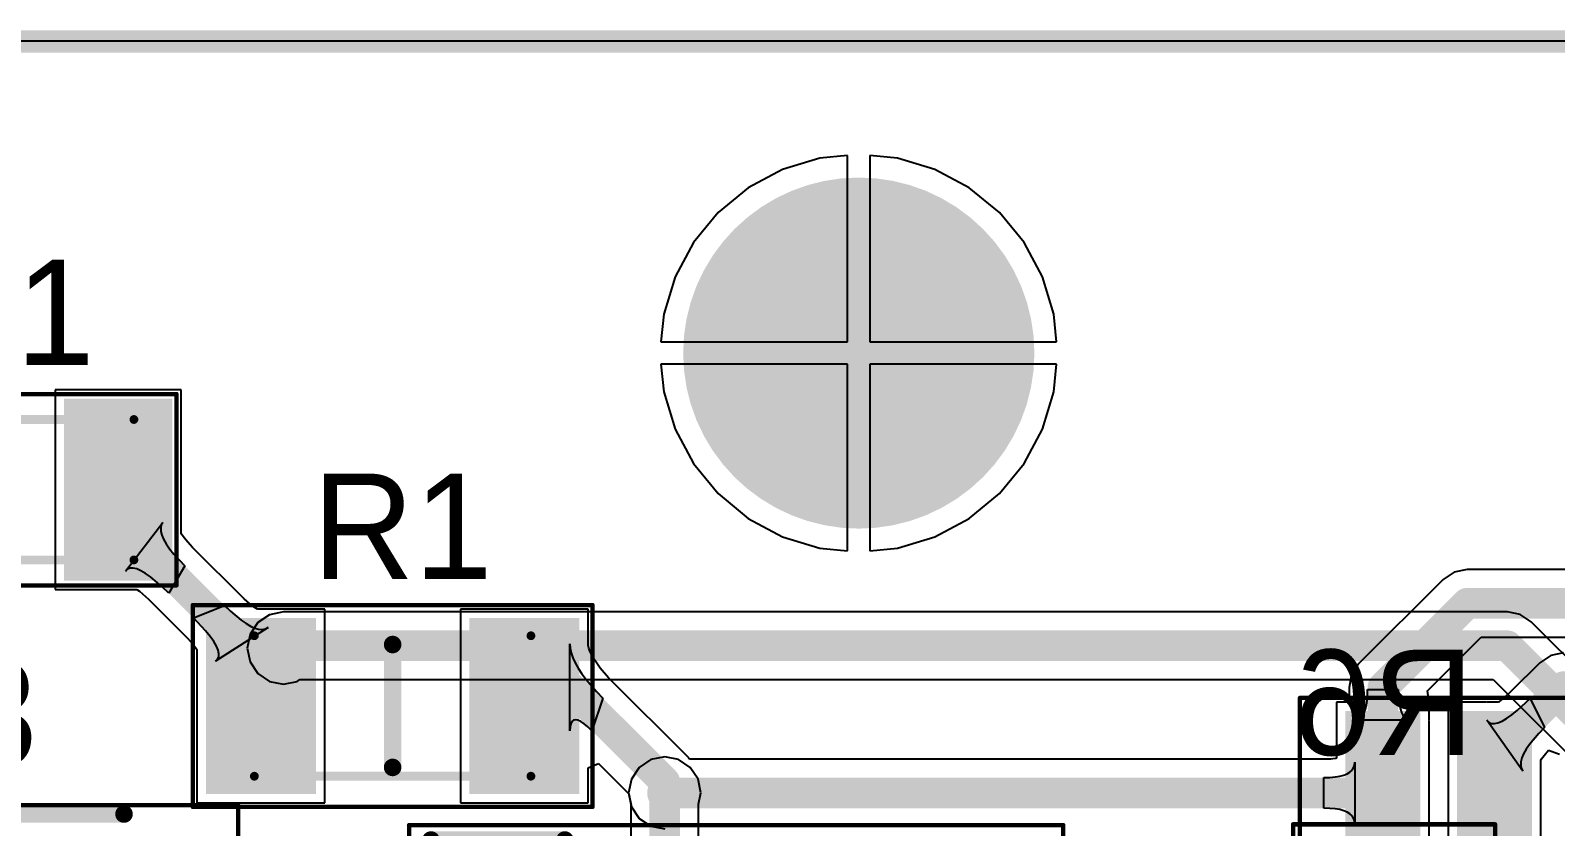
# Model space of a CAD drawing. Header units: millimetres. Extents: x 0.26 to 7.33, y 1.06 to 4.59.
# Drawn here: x 2.433 to 3.116, y 4.234 to 4.591 of the extents above; entities that cross this region are included whole.
import ezdxf

# ---------------------------------------------------------------- set-up
doc = ezdxf.new("R2010")
doc.units = ezdxf.units.MM
doc.header["$MEASUREMENT"] = 0
for name, color, linetype in [('BottomLayer', 5, 'Continuous'), ('BottomOverlay', 54, 'Continuous'), ('BottomPaste', 16, 'Continuous'), ('BottomSolder', 6, 'Continuous'), ('Mechanical15', 56, 'Continuous'), ('Mechanical16', 56, 'Continuous'), ('Mechanical20', 56, 'Continuous'), ('MultiLayer', 9, 'Continuous'), ('PadHoleLayer', 156, 'Continuous'), ('TopLayer', 1, 'Continuous'), ('TopOverlay', 2, 'Continuous'), ('TopPaste', 8, 'Continuous'), ('TopSolder', 216, 'Continuous'), ('ViaHoleLayer', 16, 'Continuous')]:
    doc.layers.add(name, color=color, linetype=linetype)

# ---------------------------------------------------------------- blocks, each defined once
blk = doc.blocks.new('LEDC3216X120NYEL_59')
at = {"layer": 'Mechanical15', "const_width": 0.00394}
for points in [[(-0.06299, 0.0315), (0.06299, 0.0315)], [(-0.06299, -0.0315), (-0.06299, 0.0315)], [(-0.06299, 0.01051), (-0.04201, 0.0315)], [(0.06299, -0.0315), (0.06299, 0.0315)], [(-0.06299, -0.0315), (0.06299, -0.0315)]]:
    blk.add_lwpolyline(points, dxfattribs=at)
at = {"layer": 'Mechanical15', "const_width": 0.00197}
for points in [[(-0.06398, 0.0315, 1), (-0.06201, 0.0315, 1)], [(-0.06398, 0.0315, 1), (-0.06201, 0.0315, 1)], [(-0.04299, 0.0315, 1), (-0.04102, 0.0315, 1)], [(0.06201, 0.0315, 1), (0.06398, 0.0315, 1)], [(0.06201, 0.0315, 1), (0.06398, 0.0315, 1)], [(-0.06398, 0.01051, 1), (-0.06201, 0.01051, 1)], [(-0.06398, -0.0315, 1), (-0.06201, -0.0315, 1)], [(-0.06398, -0.0315, 1), (-0.06201, -0.0315, 1)], [(0.06201, -0.0315, 1), (0.06398, -0.0315, 1)], [(0.06201, -0.0315, 1), (0.06398, -0.0315, 1)]]:
    blk.add_lwpolyline(points, format="xyb", close=True, dxfattribs=at)
at = {"layer": 'Mechanical16', "const_width": 0.00197}
for points in [[(-0.09646, 0.05217), (0.09646, 0.05217)], [(-0.09646, -0.05217), (-0.09646, 0.05217)], [(0.09646, -0.05217), (0.09646, 0.05217)], [(-0.09646, -0.05217), (0.09646, -0.05217)]]:
    blk.add_lwpolyline(points, dxfattribs=at)
at = {"layer": 'Mechanical16', "const_width": 0.000984}
for points in [[(-0.09695, 0.05217, 1), (-0.09596, 0.05217, 1)], [(-0.09695, 0.05217, 1), (-0.09596, 0.05217, 1)], [(0.09596, 0.05217, 1), (0.09695, 0.05217, 1)], [(0.09596, 0.05217, 1), (0.09695, 0.05217, 1)], [(-0.09695, -0.05217, 1), (-0.09596, -0.05217, 1)], [(-0.09695, -0.05217, 1), (-0.09596, -0.05217, 1)], [(0.09596, -0.05217, 1), (0.09695, -0.05217, 1)], [(0.09596, -0.05217, 1), (0.09695, -0.05217, 1)]]:
    blk.add_lwpolyline(points, format="xyb", close=True, dxfattribs=at)
at = {"layer": 'TopLayer'}
for points in [[(-0.01181, -0.03445), (-0.01181, 0.03445), (-0.07874, -0.03445), (-0.07874, 0.03445)], [(0.07874, -0.03445), (0.07874, 0.03445), (0.01181, -0.03445), (0.01181, 0.03445)]]:
    blk.add_solid(points, dxfattribs=at)
at = {"layer": 'TopOverlay', "const_width": 0.00787}
for points in [[(-0.09252, 0.04823), (0.04528, 0.04823)], [(-0.09252, -0.04823), (-0.09252, 0.04823)], [(-0.09252, -0.04823), (0.04528, -0.04823)]]:
    blk.add_lwpolyline(points, dxfattribs=at)
at = {"layer": 'TopOverlay', "const_width": 0.00394}
for points in [[(-0.09449, 0.04823, 1), (-0.09055, 0.04823, 1)], [(-0.09449, 0.04823, 1), (-0.09055, 0.04823, 1)], [(0.04331, 0.04823, 1), (0.04724, 0.04823, 1)], [(-0.09449, -0.04823, 1), (-0.09055, -0.04823, 1)], [(-0.09449, -0.04823, 1), (-0.09055, -0.04823, 1)], [(0.04331, -0.04823, 1), (0.04724, -0.04823, 1)]]:
    blk.add_lwpolyline(points, format="xyb", close=True, dxfattribs=at)
at = {"layer": 'TopPaste'}
for points in [[(-0.01181, -0.03445), (-0.01181, 0.03445), (-0.07874, -0.03445), (-0.07874, 0.03445)], [(0.07874, -0.03445), (0.07874, 0.03445), (0.01181, -0.03445), (0.01181, 0.03445)]]:
    blk.add_solid(points, dxfattribs=at)
at = {"layer": 'TopSolder'}
for points in [[(-0.00781, -0.03845), (-0.00781, 0.03845), (-0.08274, -0.03845), (-0.08274, 0.03845)], [(0.08274, -0.03845), (0.08274, 0.03845), (0.00781, -0.03845), (0.00781, 0.03845)]]:
    blk.add_solid(points, dxfattribs=at)
blk = doc.blocks.new('RESC3216X60N_91')
at = {"layer": 'Mechanical15', "const_width": 0.00394}
for points in [[(-0.06201, 0.0315), (-0.06201, -0.0315)], [(0.06201, 0.0315), (-0.06201, 0.0315)], [(0.06201, 0.0315), (0.06201, -0.0315)], [(0.06201, -0.0315), (-0.06201, -0.0315)]]:
    blk.add_lwpolyline(points, dxfattribs=at)
at = {"layer": 'Mechanical15', "const_width": 0.00197}
for points in [[(-0.06299, 0.0315, 1), (-0.06102, 0.0315, 1)], [(-0.06299, 0.0315, 1), (-0.06102, 0.0315, 1)], [(0.06102, 0.0315, 1), (0.06299, 0.0315, 1)], [(0.06102, 0.0315, 1), (0.06299, 0.0315, 1)], [(-0.06299, -0.0315, 1), (-0.06102, -0.0315, 1)], [(-0.06299, -0.0315, 1), (-0.06102, -0.0315, 1)], [(0.06102, -0.0315, 1), (0.06299, -0.0315, 1)], [(0.06102, -0.0315, 1), (0.06299, -0.0315, 1)]]:
    blk.add_lwpolyline(points, format="xyb", close=True, dxfattribs=at)
at = {"layer": 'Mechanical16', "const_width": 0.00197}
for points in [[(-0.08957, 0.04528), (-0.08957, -0.04528)], [(0.08957, 0.04528), (-0.08957, 0.04528)], [(0.08957, 0.04528), (0.08957, -0.04528)], [(0.08957, -0.04528), (-0.08957, -0.04528)]]:
    blk.add_lwpolyline(points, dxfattribs=at)
at = {"layer": 'Mechanical16', "const_width": 0.000984}
for points in [[(-0.09006, 0.04528, 1), (-0.08907, 0.04528, 1)], [(-0.09006, 0.04528, 1), (-0.08907, 0.04528, 1)], [(0.08907, 0.04528, 1), (0.09006, 0.04528, 1)], [(0.08907, 0.04528, 1), (0.09006, 0.04528, 1)], [(-0.09006, -0.04528, 1), (-0.08907, -0.04528, 1)], [(-0.09006, -0.04528, 1), (-0.08907, -0.04528, 1)], [(0.08907, -0.04528, 1), (0.09006, -0.04528, 1)], [(0.08907, -0.04528, 1), (0.09006, -0.04528, 1)]]:
    blk.add_lwpolyline(points, format="xyb", close=True, dxfattribs=at)
at = {"layer": 'TopLayer'}
for points in [[(-0.03839, -0.03543), (-0.03839, 0.03543), (-0.07972, -0.03543), (-0.07972, 0.03543)], [(0.07972, -0.03543), (0.07972, 0.03543), (0.03839, -0.03543), (0.03839, 0.03543)]]:
    blk.add_solid(points, dxfattribs=at)
at = {"layer": 'TopOverlay', "const_width": 0.00787}
blk.add_lwpolyline([(0, 0.02756), (0, -0.02756)], dxfattribs=at)
at = {"layer": 'TopOverlay', "const_width": 0.00394}
for points in [[(-0.00197, 0.02756, 1), (0.00197, 0.02756, 1)], [(-0.00197, -0.02756, 1), (0.00197, -0.02756, 1)]]:
    blk.add_lwpolyline(points, format="xyb", close=True, dxfattribs=at)
at = {"layer": 'TopPaste'}
for points in [[(-0.03839, -0.03543), (-0.03839, 0.03543), (-0.07972, -0.03543), (-0.07972, 0.03543)], [(0.07972, -0.03543), (0.07972, 0.03543), (0.03839, -0.03543), (0.03839, 0.03543)]]:
    blk.add_solid(points, dxfattribs=at)
at = {"layer": 'TopSolder'}
for points in [[(-0.03439, -0.03943), (-0.03439, 0.03943), (-0.08372, -0.03943), (-0.08372, 0.03943)], [(0.08372, -0.03943), (0.08372, 0.03943), (0.03439, -0.03943), (0.03439, 0.03943)]]:
    blk.add_solid(points, dxfattribs=at)
blk = doc.blocks.new('RESC3216X60N_B_96')
at = {"layer": 'BottomLayer'}
for points in [[(-0.07972, 0.03543), (-0.07972, -0.03543), (-0.03839, 0.03543), (-0.03839, -0.03543)], [(0.03839, 0.03543), (0.03839, -0.03543), (0.07972, 0.03543), (0.07972, -0.03543)]]:
    blk.add_solid(points, dxfattribs=at)
at = {"layer": 'BottomOverlay', "const_width": 0.00787}
blk.add_lwpolyline([(0, 0.02756), (0, -0.02756)], dxfattribs=at)
at = {"layer": 'BottomOverlay', "const_width": 0.00394}
for points in [[(-0.00197, 0.02756, 1), (0.00197, 0.02756, 1)], [(-0.00197, -0.02756, 1), (0.00197, -0.02756, 1)]]:
    blk.add_lwpolyline(points, format="xyb", close=True, dxfattribs=at)
at = {"layer": 'BottomPaste'}
for points in [[(-0.07972, 0.03543), (-0.07972, -0.03543), (-0.03839, 0.03543), (-0.03839, -0.03543)], [(0.03839, 0.03543), (0.03839, -0.03543), (0.07972, 0.03543), (0.07972, -0.03543)]]:
    blk.add_solid(points, dxfattribs=at)
at = {"layer": 'BottomSolder'}
for points in [[(-0.08372, 0.03943), (-0.08372, -0.03943), (-0.03439, 0.03943), (-0.03439, -0.03943)], [(0.03439, 0.03943), (0.03439, -0.03943), (0.08372, 0.03943), (0.08372, -0.03943)]]:
    blk.add_solid(points, dxfattribs=at)
at = {"layer": 'Mechanical15', "const_width": 0.00394}
for points in [[(-0.06201, 0.0315), (-0.06201, -0.0315)], [(-0.06201, 0.0315), (0.06201, 0.0315)], [(0.06201, 0.0315), (0.06201, -0.0315)], [(-0.06201, -0.0315), (0.06201, -0.0315)]]:
    blk.add_lwpolyline(points, dxfattribs=at)
at = {"layer": 'Mechanical15', "const_width": 0.00197}
for points in [[(-0.06299, 0.0315, 1), (-0.06102, 0.0315, 1)], [(-0.06299, 0.0315, 1), (-0.06102, 0.0315, 1)], [(0.06102, 0.0315, 1), (0.06299, 0.0315, 1)], [(0.06102, 0.0315, 1), (0.06299, 0.0315, 1)], [(-0.06299, -0.0315, 1), (-0.06102, -0.0315, 1)], [(-0.06299, -0.0315, 1), (-0.06102, -0.0315, 1)], [(0.06102, -0.0315, 1), (0.06299, -0.0315, 1)], [(0.06102, -0.0315, 1), (0.06299, -0.0315, 1)]]:
    blk.add_lwpolyline(points, format="xyb", close=True, dxfattribs=at)
at = {"layer": 'Mechanical16', "const_width": 0.00197}
for points in [[(-0.08957, 0.04528), (-0.08957, -0.04528)], [(-0.08957, 0.04528), (0.08957, 0.04528)], [(0.08957, 0.04528), (0.08957, -0.04528)], [(-0.08957, -0.04528), (0.08957, -0.04528)]]:
    blk.add_lwpolyline(points, dxfattribs=at)
at = {"layer": 'Mechanical16', "const_width": 0.000984}
for points in [[(-0.09006, 0.04528, 1), (-0.08907, 0.04528, 1)], [(-0.09006, 0.04528, 1), (-0.08907, 0.04528, 1)], [(0.08907, 0.04528, 1), (0.09006, 0.04528, 1)], [(0.08907, 0.04528, 1), (0.09006, 0.04528, 1)], [(-0.09006, -0.04528, 1), (-0.08907, -0.04528, 1)], [(-0.09006, -0.04528, 1), (-0.08907, -0.04528, 1)], [(0.08907, -0.04528, 1), (0.09006, -0.04528, 1)], [(0.08907, -0.04528, 1), (0.09006, -0.04528, 1)]]:
    blk.add_lwpolyline(points, format="xyb", close=True, dxfattribs=at)
blk = doc.blocks.new('SMD_______1206_125')
at = {"layer": 'Mechanical15', "const_width": 0.00394}
for points in [[(-0.06299, 0.0315), (-0.06299, -0.0315)], [(0.06299, 0.0315), (-0.06299, 0.0315)], [(0.06299, 0.0315), (0.06299, -0.0315)], [(0.06299, -0.0315), (-0.06299, -0.0315)]]:
    blk.add_lwpolyline(points, dxfattribs=at)
at = {"layer": 'Mechanical15', "const_width": 0.00197}
for points in [[(-0.06398, 0.0315, 1), (-0.06201, 0.0315, 1)], [(-0.06398, 0.0315, 1), (-0.06201, 0.0315, 1)], [(0.06201, 0.0315, 1), (0.06398, 0.0315, 1)], [(0.06201, 0.0315, 1), (0.06398, 0.0315, 1)], [(-0.06398, -0.0315, 1), (-0.06201, -0.0315, 1)], [(-0.06398, -0.0315, 1), (-0.06201, -0.0315, 1)], [(0.06201, -0.0315, 1), (0.06398, -0.0315, 1)], [(0.06201, -0.0315, 1), (0.06398, -0.0315, 1)]]:
    blk.add_lwpolyline(points, format="xyb", close=True, dxfattribs=at)
at = {"layer": 'Mechanical16', "const_width": 0.00197}
for points in [[(-0.08209, 0.04291), (-0.08209, -0.04291)], [(0.08209, 0.04291), (-0.08209, 0.04291)], [(0.08209, 0.04291), (0.08209, -0.04291)], [(0.08209, -0.04291), (-0.08209, -0.04291)]]:
    blk.add_lwpolyline(points, dxfattribs=at)
at = {"layer": 'Mechanical16', "const_width": 0.000984}
for points in [[(-0.08258, 0.04291, 1), (-0.08159, 0.04291, 1)], [(-0.08258, 0.04291, 1), (-0.08159, 0.04291, 1)], [(0.08159, 0.04291, 1), (0.08258, 0.04291, 1)], [(0.08159, 0.04291, 1), (0.08258, 0.04291, 1)], [(-0.08258, -0.04291, 1), (-0.08159, -0.04291, 1)], [(-0.08258, -0.04291, 1), (-0.08159, -0.04291, 1)], [(0.08159, -0.04291, 1), (0.08258, -0.04291, 1)], [(0.08159, -0.04291, 1), (0.08258, -0.04291, 1)]]:
    blk.add_lwpolyline(points, format="xyb", close=True, dxfattribs=at)
at = {"layer": 'TopLayer'}
for points in [[(-0.03563, -0.03681), (-0.03563, 0.03681), (-0.07618, -0.03681), (-0.07618, 0.03681)], [(0.07618, -0.03681), (0.07618, 0.03681), (0.03563, -0.03681), (0.03563, 0.03681)]]:
    blk.add_solid(points, dxfattribs=at)
at = {"layer": 'TopOverlay', "const_width": 0.00787}
blk.add_lwpolyline([(0, 0.02756), (0, -0.02756)], dxfattribs=at)
at = {"layer": 'TopOverlay', "const_width": 0.00394}
for points in [[(-0.00197, 0.02756, 1), (0.00197, 0.02756, 1)], [(-0.00197, -0.02756, 1), (0.00197, -0.02756, 1)]]:
    blk.add_lwpolyline(points, format="xyb", close=True, dxfattribs=at)
at = {"layer": 'TopPaste'}
for points in [[(-0.03563, -0.03681), (-0.03563, 0.03681), (-0.07618, -0.03681), (-0.07618, 0.03681)], [(0.07618, -0.03681), (0.07618, 0.03681), (0.03563, -0.03681), (0.03563, 0.03681)]]:
    blk.add_solid(points, dxfattribs=at)
at = {"layer": 'TopSolder'}
for points in [[(-0.03163, -0.04081), (-0.03163, 0.04081), (-0.08018, -0.04081), (-0.08018, 0.04081)], [(0.08018, -0.04081), (0.08018, 0.04081), (0.03163, -0.04081), (0.03163, 0.04081)]]:
    blk.add_solid(points, dxfattribs=at)
blk = doc.blocks.new('SOIC127P600X175_8N_131')
at = {"layer": 'Mechanical15', "const_width": 0.00394}
for points in [[(-0.07677, 0.09646), (0.07677, 0.09646)], [(-0.07677, -0.09646), (-0.07677, 0.09646)], [(-0.07677, 0.04646), (-0.02677, 0.09646)], [(0.07677, -0.09646), (0.07677, 0.09646)], [(-0.07677, -0.09646), (0.07677, -0.09646)]]:
    blk.add_lwpolyline(points, dxfattribs=at)
at = {"layer": 'Mechanical15', "const_width": 0.00197}
for points in [[(-0.07776, 0.09646, 1), (-0.07579, 0.09646, 1)], [(-0.07776, 0.09646, 1), (-0.07579, 0.09646, 1)], [(-0.02776, 0.09646, 1), (-0.02579, 0.09646, 1)], [(0.07579, 0.09646, 1), (0.07776, 0.09646, 1)], [(0.07579, 0.09646, 1), (0.07776, 0.09646, 1)], [(-0.07776, 0.04646, 1), (-0.07579, 0.04646, 1)], [(-0.07776, -0.09646, 1), (-0.07579, -0.09646, 1)], [(-0.07776, -0.09646, 1), (-0.07579, -0.09646, 1)], [(0.07579, -0.09646, 1), (0.07776, -0.09646, 1)], [(0.07579, -0.09646, 1), (0.07776, -0.09646, 1)]]:
    blk.add_lwpolyline(points, format="xyb", close=True, dxfattribs=at)
at = {"layer": 'Mechanical16', "const_width": 0.00197}
for points in [[(-0.14665, 0.10827), (0.14665, 0.10827)], [(-0.14665, -0.10827), (-0.14665, 0.10827)], [(0.14665, -0.10827), (0.14665, 0.10827)], [(-0.14665, -0.10827), (0.14665, -0.10827)]]:
    blk.add_lwpolyline(points, dxfattribs=at)
at = {"layer": 'Mechanical16', "const_width": 0.000984}
for points in [[(-0.14715, 0.10827, 1), (-0.14616, 0.10827, 1)], [(-0.14715, 0.10827, 1), (-0.14616, 0.10827, 1)], [(0.14616, 0.10827, 1), (0.14715, 0.10827, 1)], [(0.14616, 0.10827, 1), (0.14715, 0.10827, 1)], [(-0.14715, -0.10827, 1), (-0.14616, -0.10827, 1)], [(-0.14715, -0.10827, 1), (-0.14616, -0.10827, 1)], [(0.14616, -0.10827, 1), (0.14715, -0.10827, 1)], [(0.14616, -0.10827, 1), (0.14715, -0.10827, 1)]]:
    blk.add_lwpolyline(points, format="xyb", close=True, dxfattribs=at)
at = {"layer": 'TopLayer'}
for points in [[(-0.13679, 0.0622), (-0.07675, 0.0622), (-0.13679, 0.0878), (-0.07675, 0.0878)], [(0.07675, 0.0622), (0.13679, 0.0622), (0.07675, 0.0878), (0.13679, 0.0878)], [(-0.13679, 0.0122), (-0.07675, 0.0122), (-0.13679, 0.0378), (-0.07675, 0.0378)], [(0.07675, 0.0122), (0.13679, 0.0122), (0.07675, 0.0378), (0.13679, 0.0378)], [(-0.13679, -0.0378), (-0.07675, -0.0378), (-0.13679, -0.0122), (-0.07675, -0.0122)], [(0.07675, -0.0378), (0.13679, -0.0378), (0.07675, -0.0122), (0.13679, -0.0122)], [(-0.13679, -0.0878), (-0.07675, -0.0878), (-0.13679, -0.0622), (-0.07675, -0.0622)], [(0.07675, -0.0878), (0.13679, -0.0878), (0.07675, -0.0622), (0.13679, -0.0622)]]:
    blk.add_solid(points, dxfattribs=at)
at = {"layer": 'TopOverlay', "const_width": 0.00787}
for points in [[(-0.13681, 0.10157), (-0.07677, 0.10157)], [(-0.06299, 0.09646), (0.06299, 0.09646)], [(-0.06299, -0.09646), (-0.06299, 0.09646)], [(0.06299, -0.09646), (0.06299, 0.09646)], [(-0.06299, -0.09646), (0.06299, -0.09646)]]:
    blk.add_lwpolyline(points, dxfattribs=at)
at = {"layer": 'TopOverlay', "const_width": 0.00394}
for points in [[(-0.13878, 0.10157, 1), (-0.13484, 0.10157, 1)], [(-0.07874, 0.10157, 1), (-0.0748, 0.10157, 1)], [(-0.06496, 0.09646, 1), (-0.06102, 0.09646, 1)], [(-0.06496, 0.09646, 1), (-0.06102, 0.09646, 1)], [(0.06102, 0.09646, 1), (0.06496, 0.09646, 1)], [(0.06102, 0.09646, 1), (0.06496, 0.09646, 1)], [(-0.06496, -0.09646, 1), (-0.06102, -0.09646, 1)], [(-0.06496, -0.09646, 1), (-0.06102, -0.09646, 1)], [(0.06102, -0.09646, 1), (0.06496, -0.09646, 1)], [(0.06102, -0.09646, 1), (0.06496, -0.09646, 1)]]:
    blk.add_lwpolyline(points, format="xyb", close=True, dxfattribs=at)
at = {"layer": 'TopPaste'}
for points in [[(-0.13679, 0.0622), (-0.07675, 0.0622), (-0.13679, 0.0878), (-0.07675, 0.0878)], [(0.07675, 0.0622), (0.13679, 0.0622), (0.07675, 0.0878), (0.13679, 0.0878)], [(-0.13679, 0.0122), (-0.07675, 0.0122), (-0.13679, 0.0378), (-0.07675, 0.0378)], [(0.07675, 0.0122), (0.13679, 0.0122), (0.07675, 0.0378), (0.13679, 0.0378)], [(-0.13679, -0.0378), (-0.07675, -0.0378), (-0.13679, -0.0122), (-0.07675, -0.0122)], [(0.07675, -0.0378), (0.13679, -0.0378), (0.07675, -0.0122), (0.13679, -0.0122)], [(-0.13679, -0.0878), (-0.07675, -0.0878), (-0.13679, -0.0622), (-0.07675, -0.0622)], [(0.07675, -0.0878), (0.13679, -0.0878), (0.07675, -0.0622), (0.13679, -0.0622)]]:
    blk.add_solid(points, dxfattribs=at)
at = {"layer": 'TopSolder'}
for points in [[(-0.14079, 0.0582), (-0.07275, 0.0582), (-0.14079, 0.0918), (-0.07275, 0.0918)], [(0.07275, 0.0582), (0.14079, 0.0582), (0.07275, 0.0918), (0.14079, 0.0918)], [(-0.14079, 0.0082), (-0.07275, 0.0082), (-0.14079, 0.0418), (-0.07275, 0.0418)], [(0.07275, 0.0082), (0.14079, 0.0082), (0.07275, 0.0418), (0.14079, 0.0418)], [(-0.14079, -0.0418), (-0.07275, -0.0418), (-0.14079, -0.0082), (-0.07275, -0.0082)], [(0.07275, -0.0418), (0.14079, -0.0418), (0.07275, -0.0082), (0.14079, -0.0082)], [(-0.14079, -0.0918), (-0.07275, -0.0918), (-0.14079, -0.0582), (-0.07275, -0.0582)], [(0.07275, -0.0918), (0.14079, -0.0918), (0.07275, -0.0582), (0.14079, -0.0582)]]:
    blk.add_solid(points, dxfattribs=at)
blk = doc.blocks.new('SOIC127P1030X265_18N_132')
at = {"layer": 'Mechanical15', "const_width": 0.00394}
for points in [[(-0.09764, 0.22736), (-0.14764, 0.17736)], [(-0.14764, 0.22736), (-0.14764, -0.22736)], [(-0.14764, 0.22736), (0.14764, 0.22736)], [(0.14764, 0.22736), (0.14764, -0.22736)], [(-0.14764, -0.22736), (0.14764, -0.22736)]]:
    blk.add_lwpolyline(points, dxfattribs=at)
at = {"layer": 'Mechanical15', "const_width": 0.00197}
for points in [[(-0.14862, 0.22736, 1), (-0.14665, 0.22736, 1)], [(-0.14862, 0.22736, 1), (-0.14665, 0.22736, 1)], [(-0.09862, 0.22736, 1), (-0.09665, 0.22736, 1)], [(0.14665, 0.22736, 1), (0.14862, 0.22736, 1)], [(0.14665, 0.22736, 1), (0.14862, 0.22736, 1)], [(-0.14862, 0.17736, 1), (-0.14665, 0.17736, 1)], [(-0.14862, -0.22736, 1), (-0.14665, -0.22736, 1)], [(-0.14862, -0.22736, 1), (-0.14665, -0.22736, 1)], [(0.14665, -0.22736, 1), (0.14862, -0.22736, 1)], [(0.14665, -0.22736, 1), (0.14862, -0.22736, 1)]]:
    blk.add_lwpolyline(points, format="xyb", close=True, dxfattribs=at)
at = {"layer": 'Mechanical16', "const_width": 0.00197}
for points in [[(-0.23031, 0.2372), (-0.23031, -0.2372)], [(-0.23031, 0.2372), (0.23031, 0.2372)], [(0.23031, 0.2372), (0.23031, -0.2372)], [(-0.23031, -0.2372), (0.23031, -0.2372)]]:
    blk.add_lwpolyline(points, dxfattribs=at)
at = {"layer": 'Mechanical16', "const_width": 0.000984}
for points in [[(-0.23081, 0.2372, 1), (-0.22982, 0.2372, 1)], [(-0.23081, 0.2372, 1), (-0.22982, 0.2372, 1)], [(0.22982, 0.2372, 1), (0.23081, 0.2372, 1)], [(0.22982, 0.2372, 1), (0.23081, 0.2372, 1)], [(-0.23081, -0.2372, 1), (-0.22982, -0.2372, 1)], [(-0.23081, -0.2372, 1), (-0.22982, -0.2372, 1)], [(0.22982, -0.2372, 1), (0.23081, -0.2372, 1)], [(0.22982, -0.2372, 1), (0.23081, -0.2372, 1)]]:
    blk.add_lwpolyline(points, format="xyb", close=True, dxfattribs=at)
at = {"layer": 'TopLayer'}
for points in [[(-0.22047, 0.1872), (-0.14764, 0.1872), (-0.22047, 0.2128), (-0.14764, 0.2128)], [(0.14764, 0.1872), (0.22047, 0.1872), (0.14764, 0.2128), (0.22047, 0.2128)], [(-0.22047, 0.1372), (-0.14764, 0.1372), (-0.22047, 0.1628), (-0.14764, 0.1628)], [(0.14764, 0.1372), (0.22047, 0.1372), (0.14764, 0.1628), (0.22047, 0.1628)], [(-0.22047, 0.0872), (-0.14764, 0.0872), (-0.22047, 0.1128), (-0.14764, 0.1128)], [(0.14764, 0.0872), (0.22047, 0.0872), (0.14764, 0.1128), (0.22047, 0.1128)], [(-0.22047, 0.0372), (-0.14764, 0.0372), (-0.22047, 0.0628), (-0.14764, 0.0628)], [(0.14764, 0.0372), (0.22047, 0.0372), (0.14764, 0.0628), (0.22047, 0.0628)], [(-0.22047, -0.0128), (-0.14764, -0.0128), (-0.22047, 0.0128), (-0.14764, 0.0128)], [(0.14764, -0.0128), (0.22047, -0.0128), (0.14764, 0.0128), (0.22047, 0.0128)], [(-0.22047, -0.0628), (-0.14764, -0.0628), (-0.22047, -0.0372), (-0.14764, -0.0372)], [(0.14764, -0.0628), (0.22047, -0.0628), (0.14764, -0.0372), (0.22047, -0.0372)], [(-0.22047, -0.1128), (-0.14764, -0.1128), (-0.22047, -0.0872), (-0.14764, -0.0872)], [(0.14764, -0.1128), (0.22047, -0.1128), (0.14764, -0.0872), (0.22047, -0.0872)], [(-0.22047, -0.1628), (-0.14764, -0.1628), (-0.22047, -0.1372), (-0.14764, -0.1372)], [(0.14764, -0.1628), (0.22047, -0.1628), (0.14764, -0.1372), (0.22047, -0.1372)], [(-0.22047, -0.2128), (-0.14764, -0.2128), (-0.22047, -0.1872), (-0.14764, -0.1872)], [(0.14764, -0.2128), (0.22047, -0.2128), (0.14764, -0.1872), (0.22047, -0.1872)]]:
    blk.add_solid(points, dxfattribs=at)
at = {"layer": 'TopOverlay', "const_width": 0.00787}
for points in [[(-0.22047, 0.22657), (-0.14764, 0.22657)], [(-0.13386, 0.22736), (-0.13386, -0.22736)], [(-0.13386, 0.22736), (0.13386, 0.22736)], [(0.13386, 0.22736), (0.13386, -0.22736)], [(-0.13386, -0.22736), (0.13386, -0.22736)]]:
    blk.add_lwpolyline(points, dxfattribs=at)
at = {"layer": 'TopOverlay', "const_width": 0.00394}
for points in [[(-0.22244, 0.22657, 1), (-0.2185, 0.22657, 1)], [(-0.14961, 0.22657, 1), (-0.14567, 0.22657, 1)], [(-0.13583, 0.22736, 1), (-0.13189, 0.22736, 1)], [(-0.13583, 0.22736, 1), (-0.13189, 0.22736, 1)], [(0.13189, 0.22736, 1), (0.13583, 0.22736, 1)], [(0.13189, 0.22736, 1), (0.13583, 0.22736, 1)], [(-0.13583, -0.22736, 1), (-0.13189, -0.22736, 1)], [(-0.13583, -0.22736, 1), (-0.13189, -0.22736, 1)], [(0.13189, -0.22736, 1), (0.13583, -0.22736, 1)], [(0.13189, -0.22736, 1), (0.13583, -0.22736, 1)]]:
    blk.add_lwpolyline(points, format="xyb", close=True, dxfattribs=at)
at = {"layer": 'TopPaste'}
for points in [[(-0.22047, 0.1872), (-0.14764, 0.1872), (-0.22047, 0.2128), (-0.14764, 0.2128)], [(0.14764, 0.1872), (0.22047, 0.1872), (0.14764, 0.2128), (0.22047, 0.2128)], [(-0.22047, 0.1372), (-0.14764, 0.1372), (-0.22047, 0.1628), (-0.14764, 0.1628)], [(0.14764, 0.1372), (0.22047, 0.1372), (0.14764, 0.1628), (0.22047, 0.1628)], [(-0.22047, 0.0872), (-0.14764, 0.0872), (-0.22047, 0.1128), (-0.14764, 0.1128)], [(0.14764, 0.0872), (0.22047, 0.0872), (0.14764, 0.1128), (0.22047, 0.1128)], [(-0.22047, 0.0372), (-0.14764, 0.0372), (-0.22047, 0.0628), (-0.14764, 0.0628)], [(0.14764, 0.0372), (0.22047, 0.0372), (0.14764, 0.0628), (0.22047, 0.0628)], [(-0.22047, -0.0128), (-0.14764, -0.0128), (-0.22047, 0.0128), (-0.14764, 0.0128)], [(0.14764, -0.0128), (0.22047, -0.0128), (0.14764, 0.0128), (0.22047, 0.0128)], [(-0.22047, -0.0628), (-0.14764, -0.0628), (-0.22047, -0.0372), (-0.14764, -0.0372)], [(0.14764, -0.0628), (0.22047, -0.0628), (0.14764, -0.0372), (0.22047, -0.0372)], [(-0.22047, -0.1128), (-0.14764, -0.1128), (-0.22047, -0.0872), (-0.14764, -0.0872)], [(0.14764, -0.1128), (0.22047, -0.1128), (0.14764, -0.0872), (0.22047, -0.0872)], [(-0.22047, -0.1628), (-0.14764, -0.1628), (-0.22047, -0.1372), (-0.14764, -0.1372)], [(0.14764, -0.1628), (0.22047, -0.1628), (0.14764, -0.1372), (0.22047, -0.1372)], [(-0.22047, -0.2128), (-0.14764, -0.2128), (-0.22047, -0.1872), (-0.14764, -0.1872)], [(0.14764, -0.2128), (0.22047, -0.2128), (0.14764, -0.1872), (0.22047, -0.1872)]]:
    blk.add_solid(points, dxfattribs=at)
at = {"layer": 'TopSolder'}
for points in [[(-0.22447, 0.1832), (-0.14364, 0.1832), (-0.22447, 0.2168), (-0.14364, 0.2168)], [(0.14364, 0.1832), (0.22447, 0.1832), (0.14364, 0.2168), (0.22447, 0.2168)], [(-0.22447, 0.1332), (-0.14364, 0.1332), (-0.22447, 0.1668), (-0.14364, 0.1668)], [(0.14364, 0.1332), (0.22447, 0.1332), (0.14364, 0.1668), (0.22447, 0.1668)], [(-0.22447, 0.0832), (-0.14364, 0.0832), (-0.22447, 0.1168), (-0.14364, 0.1168)], [(0.14364, 0.0832), (0.22447, 0.0832), (0.14364, 0.1168), (0.22447, 0.1168)], [(-0.22447, 0.0332), (-0.14364, 0.0332), (-0.22447, 0.0668), (-0.14364, 0.0668)], [(0.14364, 0.0332), (0.22447, 0.0332), (0.14364, 0.0668), (0.22447, 0.0668)], [(-0.22447, -0.0168), (-0.14364, -0.0168), (-0.22447, 0.0168), (-0.14364, 0.0168)], [(0.14364, -0.0168), (0.22447, -0.0168), (0.14364, 0.0168), (0.22447, 0.0168)], [(-0.22447, -0.0668), (-0.14364, -0.0668), (-0.22447, -0.0332), (-0.14364, -0.0332)], [(0.14364, -0.0668), (0.22447, -0.0668), (0.14364, -0.0332), (0.22447, -0.0332)], [(-0.22447, -0.1168), (-0.14364, -0.1168), (-0.22447, -0.0832), (-0.14364, -0.0832)], [(0.14364, -0.1168), (0.22447, -0.1168), (0.14364, -0.0832), (0.22447, -0.0832)], [(-0.22447, -0.1668), (-0.14364, -0.1668), (-0.22447, -0.1332), (-0.14364, -0.1332)], [(0.14364, -0.1668), (0.22447, -0.1668), (0.14364, -0.1332), (0.22447, -0.1332)], [(-0.22447, -0.2168), (-0.14364, -0.2168), (-0.22447, -0.1832), (-0.14364, -0.1832)], [(0.14364, -0.2168), (0.22447, -0.2168), (0.14364, -0.1832), (0.22447, -0.1832)]]:
    blk.add_solid(points, dxfattribs=at)

msp = doc.modelspace()

# ---------------------------------------------------------------- linework, layer by layer
at = {"layer": 'BottomLayer'}
for p, q in [((0.27553, 4.5863), (7.325, 4.5863)), ((2.7866, 4.53376), (2.76987, 4.52869)), ((2.799, 4.53499), (2.7866, 4.53376)), ((2.799, 4.4513), (2.799, 4.53499)), ((2.8214, 4.53376), (2.809, 4.53499)), ((2.809, 4.53499), (2.809, 4.4513)), ((2.83813, 4.52869), (2.8214, 4.53376)), ((2.76987, 4.52869), (2.75445, 4.52045)), ((2.85355, 4.52045), (2.83813, 4.52869)), ((2.75445, 4.52045), (2.74094, 4.50936)), ((2.86706, 4.50936), (2.85355, 4.52045)), ((2.74094, 4.50936), (2.72985, 4.49584)), ((2.87815, 4.49584), (2.86706, 4.50936)), ((2.72985, 4.49584), (2.72161, 4.48043)), ((2.88639, 4.48043), (2.87815, 4.49584)), ((2.72161, 4.48043), (2.71653, 4.4637)), ((2.89147, 4.4637), (2.88639, 4.48043)), ((2.71653, 4.4637), (2.71531, 4.4513)), ((2.89269, 4.4513), (2.89147, 4.4637)), ((2.71531, 4.4513), (2.799, 4.4513)), ((2.809, 4.4513), (2.89269, 4.4513)), ((2.799, 4.4413), (2.71531, 4.4413)), ((2.71531, 4.4413), (2.71653, 4.4289)), ((2.799, 4.35761), (2.799, 4.4413)), ((2.89269, 4.4413), (2.809, 4.4413)), ((2.809, 4.4413), (2.809, 4.35761)), ((2.89147, 4.4289), (2.89269, 4.4413)), ((2.71653, 4.4289), (2.72161, 4.41217)), ((2.88639, 4.41217), (2.89147, 4.4289)), ((2.72161, 4.41217), (2.72985, 4.39675)), ((2.87815, 4.39675), (2.88639, 4.41217)), ((2.72985, 4.39675), (2.74094, 4.38324)), ((2.86706, 4.38324), (2.87815, 4.39675)), ((2.74094, 4.38324), (2.75445, 4.37215)), ((2.85355, 4.37215), (2.86706, 4.38324)), ((2.75445, 4.37215), (2.76987, 4.36391)), ((2.83813, 4.36391), (2.85355, 4.37215)), ((2.76987, 4.36391), (2.7866, 4.35883)), ((2.8214, 4.35883), (2.83813, 4.36391)), ((2.7866, 4.35883), (2.799, 4.35761)), ((2.809, 4.35761), (2.8214, 4.35883)), ((2.53981, 4.32895), (2.53456, 4.32544)), ((2.546, 4.33019), (2.53981, 4.32895)), ((2.54602, 4.33018), (2.546, 4.33019)), ((3.0948, 4.33018), (2.54602, 4.33018)), ((3.10061, 4.32903), (3.0948, 4.33018)), ((3.10553, 4.32573), (3.10061, 4.32903)), ((2.53456, 4.32544), (2.53105, 4.32019)), ((3.19069, 4.24058), (3.10553, 4.32573)), ((2.53105, 4.32019), (2.52982, 4.314)), ((2.52982, 4.314), (2.53105, 4.30781)), ((2.53105, 4.30781), (2.53456, 4.30256)), ((2.53456, 4.30256), (2.53981, 4.29905)), ((2.53981, 4.29905), (2.546, 4.29781)), ((2.546, 4.29781), (2.55219, 4.29905)), ((2.55219, 4.29905), (2.55335, 4.29982)), ((2.55335, 4.29982), (3.08851, 4.29982)), ((3.08851, 4.29982), (3.17367, 4.21466)), ((2.70556, 4.26044), (2.70205, 4.25519)), ((2.71081, 4.26395), (2.70556, 4.26044)), ((2.717, 4.26518), (2.71081, 4.26395)), ((2.72319, 4.26395), (2.717, 4.26518)), ((2.72844, 4.26044), (2.72319, 4.26395)), ((2.73195, 4.25519), (2.72844, 4.26044)), ((2.70205, 4.25519), (2.70081, 4.249)), ((2.73319, 4.249), (2.73195, 4.25519)), ((2.70081, 4.249), (2.70182, 4.24395)), ((2.73218, 4.24395), (2.73319, 4.249)), ((2.70182, 4.24395), (2.70182, 4.18059)), ((2.73218, 4.1743), (2.73218, 4.24395))]:
    msp.add_line(p, q, dxfattribs=at)
for points, const_width in [([(2.789, 4.4463, 1), (2.819, 4.4463, 1)], 0.03), ([(2.54206, 4.314, 1), (2.54994, 4.314, 1)], 0.00787), ([(2.54256, 4.315, 1), (2.54944, 4.315, 1)], 0.00689), ([(3.09135, 4.315, 1), (3.09824, 4.315, 1)], 0.00689), ([(3.09135, 4.315, 1), (3.09824, 4.315, 1)], 0.00689), ([(2.71306, 4.249, 1), (2.72094, 4.249, 1)], 0.00787), ([(2.71356, 4.249, 1), (2.72044, 4.249, 1)], 0.00689)]:
    msp.add_lwpolyline(points, format="xyb", close=True, dxfattribs=dict(at, const_width=const_width))
at = {"layer": 'BottomLayer', "const_width": 0.01378}
for points in [[(2.546, 4.315), (3.0948, 4.315)], [(3.0948, 4.315), (3.1844, 4.22539)], [(2.717, 4.1743), (2.717, 4.249)]]:
    msp.add_lwpolyline(points, dxfattribs=at)
at = {"layer": 'BottomSolder', "const_width": 0.034}
msp.add_lwpolyline([(2.787, 4.4463, 1), (2.821, 4.4463, 1)], format="xyb", close=True, dxfattribs=at)
at = {"layer": 'Mechanical20', "const_width": 0.01}
msp.add_lwpolyline([(0.269, 4.586), (7.325, 4.586)], dxfattribs=at)
at = {"layer": 'MultiLayer'}
for points, const_width in [([(2.789, 4.4463, 1), (2.819, 4.4463, 1)], 0.03), ([(2.54206, 4.314, 1), (2.54994, 4.314, 1)], 0.00787), ([(2.71306, 4.249, 1), (2.72094, 4.249, 1)], 0.00787)]:
    msp.add_lwpolyline(points, format="xyb", close=True, dxfattribs=dict(at, const_width=const_width))
at = {"layer": 'PadHoleLayer', "const_width": 0.07875}
msp.add_lwpolyline([(2.76463, 4.4463, 1), (2.84337, 4.4463, 1)], format="xyb", close=True, dxfattribs=at)
at = {"layer": 'TopLayer'}
for p, q in [((0.269, 4.5863), (7.325, 4.5863)), ((2.7866, 4.53376), (2.76987, 4.52869)), ((2.799, 4.53499), (2.7866, 4.53376)), ((2.799, 4.4513), (2.799, 4.53499)), ((2.8214, 4.53376), (2.809, 4.53499)), ((2.809, 4.53499), (2.809, 4.4513)), ((2.83813, 4.52869), (2.8214, 4.53376)), ((2.76987, 4.52869), (2.75445, 4.52045)), ((2.85355, 4.52045), (2.83813, 4.52869)), ((2.75445, 4.52045), (2.74094, 4.50936)), ((2.86706, 4.50936), (2.85355, 4.52045)), ((2.74094, 4.50936), (2.72985, 4.49584)), ((2.87815, 4.49584), (2.86706, 4.50936)), ((2.72985, 4.49584), (2.72161, 4.48043)), ((2.88639, 4.48043), (2.87815, 4.49584)), ((2.72161, 4.48043), (2.71653, 4.4637)), ((2.89147, 4.4637), (2.88639, 4.48043)), ((2.71653, 4.4637), (2.71531, 4.4513)), ((2.89269, 4.4513), (2.89147, 4.4637)), ((2.71531, 4.4513), (2.799, 4.4513)), ((2.809, 4.4513), (2.89269, 4.4513)), ((2.799, 4.4413), (2.71531, 4.4413)), ((2.71531, 4.4413), (2.71653, 4.4289)), ((2.799, 4.35761), (2.799, 4.4413)), ((2.89269, 4.4413), (2.809, 4.4413)), ((2.809, 4.4413), (2.809, 4.35761)), ((2.89147, 4.4289), (2.89269, 4.4413)), ((2.50018, 4.42981), (2.44363, 4.42981)), ((2.44363, 4.42981), (2.44363, 4.34019)), ((2.50018, 4.36547), (2.50018, 4.42981)), ((2.71653, 4.4289), (2.72161, 4.41217)), ((2.88639, 4.41217), (2.89147, 4.4289)), ((2.72161, 4.41217), (2.72985, 4.39675)), ((2.87815, 4.39675), (2.88639, 4.41217)), ((2.72985, 4.39675), (2.74094, 4.38324)), ((2.86706, 4.38324), (2.87815, 4.39675)), ((2.74094, 4.38324), (2.75445, 4.37215)), ((2.85355, 4.37215), (2.86706, 4.38324)), ((2.47515, 4.34843), (2.49194, 4.37037)), ((2.49194, 4.37037), (2.49129, 4.36919)), ((2.75445, 4.37215), (2.76987, 4.36391)), ((2.83813, 4.36391), (2.85355, 4.37215)), ((2.49129, 4.36919), (2.491, 4.36785)), ((2.491, 4.36785), (2.49108, 4.36633)), ((2.49108, 4.36633), (2.49152, 4.36464)), ((2.49152, 4.36464), (2.49232, 4.36277)), ((2.49232, 4.36277), (2.49349, 4.36074)), ((2.50039, 4.3651), (2.50018, 4.36547)), ((2.50157, 4.36341), (2.50039, 4.3651)), ((2.50311, 4.36148), (2.50157, 4.36341)), ((2.76987, 4.36391), (2.7866, 4.35883)), ((2.8214, 4.35883), (2.83813, 4.36391)), ((2.49349, 4.36074), (2.49502, 4.35853)), ((2.49502, 4.35853), (2.49692, 4.35615)), ((2.49692, 4.35615), (2.5018, 4.35088)), ((2.50526, 4.35916), (2.50311, 4.36148)), ((2.52839, 4.33602), (2.50526, 4.35916)), ((2.7866, 4.35883), (2.799, 4.35761)), ((2.809, 4.35761), (2.8214, 4.35883)), ((2.47609, 4.34931), (2.47515, 4.34843)), ((2.47726, 4.34978), (2.47609, 4.34931)), ((2.47865, 4.34983), (2.47726, 4.34978)), ((2.48027, 4.34947), (2.47865, 4.34983)), ((2.48211, 4.34869), (2.48027, 4.34947)), ((2.48417, 4.34749), (2.48211, 4.34869)), ((2.5018, 4.35088), (2.49464, 4.33857)), ((3.07676, 4.34924), (3.07095, 4.34809)), ((3.29152, 4.34924), (3.07676, 4.34924)), ((3.07676, 4.34924), (3.07676, 4.34924)), ((2.48645, 4.34589), (2.48417, 4.34749)), ((2.49168, 4.34142), (2.48645, 4.34589)), ((3.06603, 4.3448), (3.02827, 4.30703)), ((3.07095, 4.34809), (3.06603, 4.3448)), ((2.44363, 4.34019), (2.48037, 4.34019)), ((2.48037, 4.34019), (2.48144, 4.33944)), ((2.48144, 4.33944), (2.4855, 4.33597)), ((2.4855, 4.33597), (2.50248, 4.319)), ((2.49464, 4.33857), (2.49168, 4.34142)), ((2.53206, 4.33294), (2.52839, 4.33602)), ((2.50565, 4.32755), (2.51963, 4.33306)), ((2.51963, 4.33306), (2.52228, 4.33051)), ((2.52228, 4.33051), (2.52711, 4.32645)), ((2.53364, 4.33185), (2.53206, 4.33294)), ((2.53436, 4.33143), (2.53364, 4.33185)), ((2.56461, 4.33143), (2.53436, 4.33143)), ((2.56461, 4.24457), (2.56461, 4.33143)), ((2.68272, 4.33143), (2.62539, 4.33143)), ((2.62539, 4.33143), (2.62539, 4.24457)), ((2.68272, 4.31507), (2.68272, 4.33143)), ((2.51108, 4.32174), (2.50565, 4.32755)), ((2.51315, 4.31919), (2.51108, 4.32174)), ((2.53912, 4.32319), (2.51552, 4.30806)), ((2.52711, 4.32645), (2.52929, 4.32494)), ((2.52929, 4.32494), (2.53132, 4.32378)), ((2.53132, 4.32378), (2.53319, 4.32297)), ((2.53319, 4.32297), (2.5349, 4.3225)), ((2.5349, 4.3225), (2.53646, 4.32238)), ((2.53646, 4.32238), (2.53787, 4.32261)), ((2.53787, 4.32261), (2.53912, 4.32319)), ((2.50248, 4.319), (2.50492, 4.31638)), ((2.50492, 4.31638), (2.50664, 4.31426)), ((2.51478, 4.31688), (2.51315, 4.31919)), ((2.51598, 4.31481), (2.51478, 4.31688)), ((2.51675, 4.31298), (2.51598, 4.31481)), ((2.67448, 4.27691), (2.67448, 4.31588)), ((2.67448, 4.31588), (2.67463, 4.31391)), ((2.68272, 4.31506), (2.68272, 4.31507)), ((2.68295, 4.31399), (2.68272, 4.31506)), ((3.05894, 4.29477), (3.08305, 4.31888)), ((3.08305, 4.31888), (3.12964, 4.31888)), ((2.50664, 4.31426), (2.50728, 4.31336)), ((2.50728, 4.31336), (2.50728, 4.24457)), ((2.51552, 4.30806), (2.51647, 4.30893)), ((2.51647, 4.30893), (2.517, 4.31004)), ((2.51709, 4.31139), (2.51675, 4.31298)), ((2.517, 4.31004), (2.51709, 4.31139)), ((2.67463, 4.31391), (2.67507, 4.31183)), ((2.67507, 4.31183), (2.67581, 4.30965)), ((2.67581, 4.30965), (2.67684, 4.30737)), ((2.68341, 4.31264), (2.68295, 4.31399)), ((2.68414, 4.31103), (2.68341, 4.31264)), ((2.68516, 4.3092), (2.68414, 4.31103)), ((2.68649, 4.30715), (2.68516, 4.3092)), ((3.11423, 4.31069), (3.1093, 4.3074)), ((3.12004, 4.31184), (3.11423, 4.31069)), ((2.67684, 4.30737), (2.67817, 4.30498)), ((2.67817, 4.30498), (2.67979, 4.30249)), ((2.67979, 4.30249), (2.6817, 4.2999)), ((2.68808, 4.305), (2.68649, 4.30715)), ((2.69183, 4.30064), (2.68808, 4.305)), ((3.02497, 4.30211), (3.02382, 4.2963)), ((3.02827, 4.30703), (3.02497, 4.30211)), ((3.1093, 4.3074), (3.09656, 4.29465)), ((2.6817, 4.2999), (2.68642, 4.29442)), ((2.68642, 4.29442), (2.68922, 4.29152)), ((2.72773, 4.26473), (2.69183, 4.30064)), ((3.02382, 4.2963), (3.02382, 4.29207)), ((3.03205, 4.29281), (3.03211, 4.29543)), ((3.03211, 4.29543), (3.04589, 4.29543)), ((3.04589, 4.29543), (3.04595, 4.29281)), ((3.0598, 4.28977), (3.05894, 4.29477)), ((3.09656, 4.29465), (3.09395, 4.29223)), ((2.68922, 4.29152), (2.68435, 4.27691)), ((3.02354, 4.28977), (3.0182, 4.28977)), ((3.0182, 4.28977), (3.0182, 4.28184)), ((3.02356, 4.28987), (3.02354, 4.28977)), ((3.02376, 4.29134), (3.02356, 4.28987)), ((3.02382, 4.29207), (3.02376, 4.29134)), ((3.03118, 4.28661), (3.03159, 4.2884)), ((3.03159, 4.2884), (3.03188, 4.29047)), ((3.03188, 4.29047), (3.03205, 4.29281)), ((3.04595, 4.29281), (3.04641, 4.2884)), ((3.04641, 4.2884), (3.04682, 4.28661)), ((3.0598, 4.28184), (3.0598, 4.28977)), ((3.0598, 4.28977), (3.0598, 4.28977)), ((3.08539, 4.28977), (3.0682, 4.28977)), ((3.0682, 4.28977), (3.0682, 4.20094)), ((3.08558, 4.28981), (3.08539, 4.28977)), ((3.08576, 4.28977), (3.08558, 4.28981)), ((3.09077, 4.28977), (3.08576, 4.28977)), ((3.09187, 4.29055), (3.09077, 4.28977)), ((3.09395, 4.29223), (3.09187, 4.29055)), ((3.0993, 4.28606), (3.10503, 4.2914)), ((3.10503, 4.2914), (3.11142, 4.2783)), ((2.67537, 4.28105), (2.67488, 4.28006)), ((2.67606, 4.28164), (2.67537, 4.28105)), ((2.67695, 4.28184), (2.67606, 4.28164)), ((2.67804, 4.28164), (2.67695, 4.28184)), ((2.67932, 4.28105), (2.67804, 4.28164)), ((2.6808, 4.28006), (2.67932, 4.28105)), ((3.0182, 4.28184), (3.01817, 4.28165)), ((3.01817, 4.28165), (3.0182, 4.28147)), ((3.0182, 4.28147), (3.0182, 4.26457)), ((3.02632, 4.28165), (3.02742, 4.28179)), ((3.05168, 4.28165), (3.02632, 4.28165)), ((3.02742, 4.28179), (3.02841, 4.2822)), ((3.02841, 4.2822), (3.02928, 4.28289)), ((3.02928, 4.28289), (3.03003, 4.28386)), ((3.03003, 4.28386), (3.03066, 4.2851)), ((3.03066, 4.2851), (3.03118, 4.28661)), ((3.04682, 4.28661), (3.04734, 4.2851)), ((3.04734, 4.2851), (3.04797, 4.28386)), ((3.04797, 4.28386), (3.04872, 4.28289)), ((3.04872, 4.28289), (3.04959, 4.2822)), ((3.04959, 4.2822), (3.05058, 4.28179)), ((3.05058, 4.28179), (3.05168, 4.28165)), ((3.05983, 4.28165), (3.0598, 4.28184)), ((3.0598, 4.28147), (3.05983, 4.28165)), ((3.0598, 4.20094), (3.0598, 4.28147)), ((3.10168, 4.25881), (3.08554, 4.28165)), ((3.08554, 4.28165), (3.08646, 4.28072)), ((3.08646, 4.28072), (3.08761, 4.28021)), ((3.08899, 4.28013), (3.09059, 4.28047)), ((3.09059, 4.28047), (3.09243, 4.28123)), ((3.09243, 4.28123), (3.09449, 4.28242)), ((3.09449, 4.28242), (3.09678, 4.28403)), ((3.09678, 4.28403), (3.0993, 4.28606)), ((2.67458, 4.27868), (2.67448, 4.27691)), ((2.67488, 4.28006), (2.67458, 4.27868)), ((2.68247, 4.27868), (2.6808, 4.28006)), ((2.68435, 4.27691), (2.68247, 4.27868)), ((3.08761, 4.28021), (3.08899, 4.28013)), ((3.10884, 4.27562), (3.10476, 4.27076)), ((3.11142, 4.2783), (3.10884, 4.27562)), ((3.10325, 4.26857), (3.10209, 4.26654)), ((3.10476, 4.27076), (3.10325, 4.26857)), ((3.11125, 4.26581), (3.1132, 4.26814)), ((3.1132, 4.26814), (3.1182, 4.26633)), ((2.68272, 4.26027), (2.68734, 4.26219)), ((2.68272, 4.24457), (2.68272, 4.26027)), ((2.68734, 4.26219), (2.70089, 4.24864)), ((2.7281, 4.26418), (2.72773, 4.26473)), ((3.01559, 4.26418), (2.7281, 4.26418)), ((3.01653, 4.26426), (3.01559, 4.26418)), ((3.01791, 4.26449), (3.01653, 4.26426)), ((3.0182, 4.26457), (3.01791, 4.26449)), ((3.02519, 4.25927), (3.02589, 4.2603)), ((3.02589, 4.2603), (3.02631, 4.26147)), ((3.02631, 4.26147), (3.02644, 4.26278)), ((3.02644, 4.26278), (3.02644, 4.23522)), ((3.10086, 4.26296), (3.10077, 4.26142)), ((3.10077, 4.26142), (3.10105, 4.26004)), ((3.1013, 4.26467), (3.10086, 4.26296)), ((3.10105, 4.26004), (3.10168, 4.25881)), ((3.10209, 4.26654), (3.1013, 4.26467)), ((3.1098, 4.26358), (3.11016, 4.26423)), ((3.1098, 4.25951), (3.1098, 4.26358)), ((3.11016, 4.26423), (3.11125, 4.26581)), ((3.01255, 4.25589), (3.01519, 4.25596)), ((3.01255, 4.24211), (3.01255, 4.25589)), ((3.01519, 4.25596), (3.01755, 4.25617)), ((3.01755, 4.25617), (3.01963, 4.25651)), ((3.01963, 4.25651), (3.02144, 4.25699)), ((3.02144, 4.25699), (3.02297, 4.25761)), ((3.02297, 4.25761), (3.02422, 4.25837)), ((3.02422, 4.25837), (3.02519, 4.25927)), ((3.1098, 4.25948), (3.1098, 4.25951)), ((3.1098, 4.2594), (3.1098, 4.25948)), ((3.1098, 4.20094), (3.1098, 4.2594)), ((2.70089, 4.24864), (2.70205, 4.24281)), ((2.50728, 4.24457), (2.56461, 4.24457)), ((2.62539, 4.24457), (2.68272, 4.24457)), ((2.70205, 4.24281), (2.70556, 4.23756)), ((3.01519, 4.24204), (3.01255, 4.24211)), ((3.01755, 4.24183), (3.01519, 4.24204)), ((3.01963, 4.24149), (3.01755, 4.24183)), ((3.02144, 4.24101), (3.01963, 4.24149)), ((3.02297, 4.24039), (3.02144, 4.24101)), ((3.02422, 4.23963), (3.02297, 4.24039)), ((3.02519, 4.23873), (3.02422, 4.23963)), ((2.70556, 4.23756), (2.71081, 4.23405)), ((2.71081, 4.23405), (2.717, 4.23282)), ((3.02589, 4.2377), (3.02519, 4.23873)), ((3.02631, 4.23653), (3.02589, 4.2377)), ((3.02644, 4.23522), (3.02631, 4.23653))]:
    msp.add_line(p, q, dxfattribs=at)
for points, const_width in [([(2.789, 4.4463, 1), (2.819, 4.4463, 1)], 0.03), ([(2.47056, 4.401, 1), (2.47744, 4.401, 1)], 0.00689), ([(2.47056, 4.36894, 1), (2.47744, 4.36894, 1)], 0.00689), ([(2.47056, 4.36894, 1), (2.47744, 4.36894, 1)], 0.00689), ([(3.07332, 4.33406, 1), (3.08021, 4.33406, 1)], 0.00689), ([(3.07332, 4.33406, 1), (3.08021, 4.33406, 1)], 0.00689), ([(2.54206, 4.314, 1), (2.54994, 4.314, 1)], 0.00787), ([(2.5415, 4.298, 1), (2.54839, 4.298, 1)], 0.00689), ([(2.66061, 4.298, 1), (2.6675, 4.298, 1)], 0.00689), ([(2.66061, 4.298, 1), (2.6675, 4.298, 1)], 0.00689), ([(2.66956, 4.298, 1), (2.67644, 4.298, 1)], 0.00689), ([(2.66956, 4.298, 1), (2.67644, 4.298, 1)], 0.00689), ([(3.03556, 4.2963, 1), (3.04244, 4.2963, 1)], 0.00689), ([(3.03556, 4.2963, 1), (3.04244, 4.2963, 1)], 0.00689), ([(3.11659, 4.29666, 1), (3.12348, 4.29666, 1)], 0.00689), ([(3.11659, 4.29666, 1), (3.12348, 4.29666, 1)], 0.00689), ([(2.65061, 4.288, 1), (2.6575, 4.288, 1)], 0.00689), ([(3.08556, 4.26562, 1), (3.09244, 4.26562, 1)], 0.00689), ([(3.08556, 4.26562, 1), (3.09244, 4.26562, 1)], 0.00689), ([(2.71356, 4.254, 1), (2.72044, 4.254, 1)], 0.00689), ([(2.71356, 4.254, 1), (2.72044, 4.254, 1)], 0.00689), ([(2.71306, 4.249, 1), (2.72094, 4.249, 1)], 0.00787), ([(2.71356, 4.249, 1), (2.72044, 4.249, 1)], 0.00689), ([(2.71356, 4.249, 1), (2.72044, 4.249, 1)], 0.00689), ([(3.03191, 4.249, 1), (3.0388, 4.249, 1)], 0.00689), ([(3.03191, 4.249, 1), (3.0388, 4.249, 1)], 0.00689), ([(3.03556, 4.24535, 1), (3.04244, 4.24535, 1)], 0.00689), ([(3.03556, 4.24535, 1), (3.04244, 4.24535, 1)], 0.00689), ([(3.08556, 4.24535, 1), (3.09244, 4.24535, 1)], 0.00689)]:
    msp.add_lwpolyline(points, format="xyb", close=True, dxfattribs=dict(at, const_width=const_width))
at = {"layer": 'TopLayer', "const_width": 0.01378}
for points in [[(2.474, 4.36894), (2.474, 4.401)], [(2.474, 4.36894), (2.54494, 4.298)], [(3.039, 4.2963), (3.07676, 4.33406)], [(3.07676, 4.33406), (3.29152, 4.33406)], [(2.65406, 4.288), (2.66406, 4.298)], [(2.66406, 4.298), (2.673, 4.298)], [(2.673, 4.298), (2.717, 4.254)], [(3.039, 4.24535), (3.039, 4.2963)], [(3.089, 4.26562), (3.12004, 4.29666)], [(3.12004, 4.29666), (3.13936, 4.29666)], [(3.089, 4.24535), (3.089, 4.26562)], [(2.717, 4.249), (2.717, 4.254)], [(2.717, 4.249), (3.03535, 4.249)], [(3.03535, 4.249), (3.039, 4.24535)]]:
    msp.add_lwpolyline(points, dxfattribs=at)
at = {"layer": 'TopSolder', "const_width": 0.034}
msp.add_lwpolyline([(2.787, 4.4463, 1), (2.821, 4.4463, 1)], format="xyb", close=True, dxfattribs=at)
at = {"layer": 'ViaHoleLayer', "const_width": 0.00591}
for points in [[(2.54305, 4.314, 1), (2.54895, 4.314, 1)], [(2.71405, 4.249, 1), (2.71995, 4.249, 1)]]:
    msp.add_lwpolyline(points, format="xyb", close=True, dxfattribs=at)

# ---------------------------------------------------------------- block references
for name, p, rotation in [('SMD_______1206_125', (2.416, 4.385), 180), ('RESC3216X60N_91', (2.595, 4.288), 180), ('SOIC127P1030X265_18N_132', (3.239, 4.0613), 90), ('LEDC3216X120NYEL_59', (2.42928, 4.1913), 360), ('SOIC127P600X175_8N_131', (2.749, 4.1263), 360), ('RESC3216X60N_B_96', (3.044, 4.14535), 90)]:
    msp.add_blockref(name, p, dxfattribs=dict(rotation=rotation))

# ---------------------------------------------------------------- texts
at = {"layer": 'BottomOverlay', "text_generation_flag": 2}
msp.add_text('R6', height=0.047244, dxfattribs=at).set_placement((3.08, 4.266))
at = {"layer": 'TopOverlay'}
for s, p in [('S1', (2.384, 4.441)), ('R1', (2.559, 4.345)), ('D3', (2.355, 4.261))]:
    msp.add_text(s, height=0.047244, dxfattribs=at).set_placement(p)

doc.saveas('drawing.dxf')
